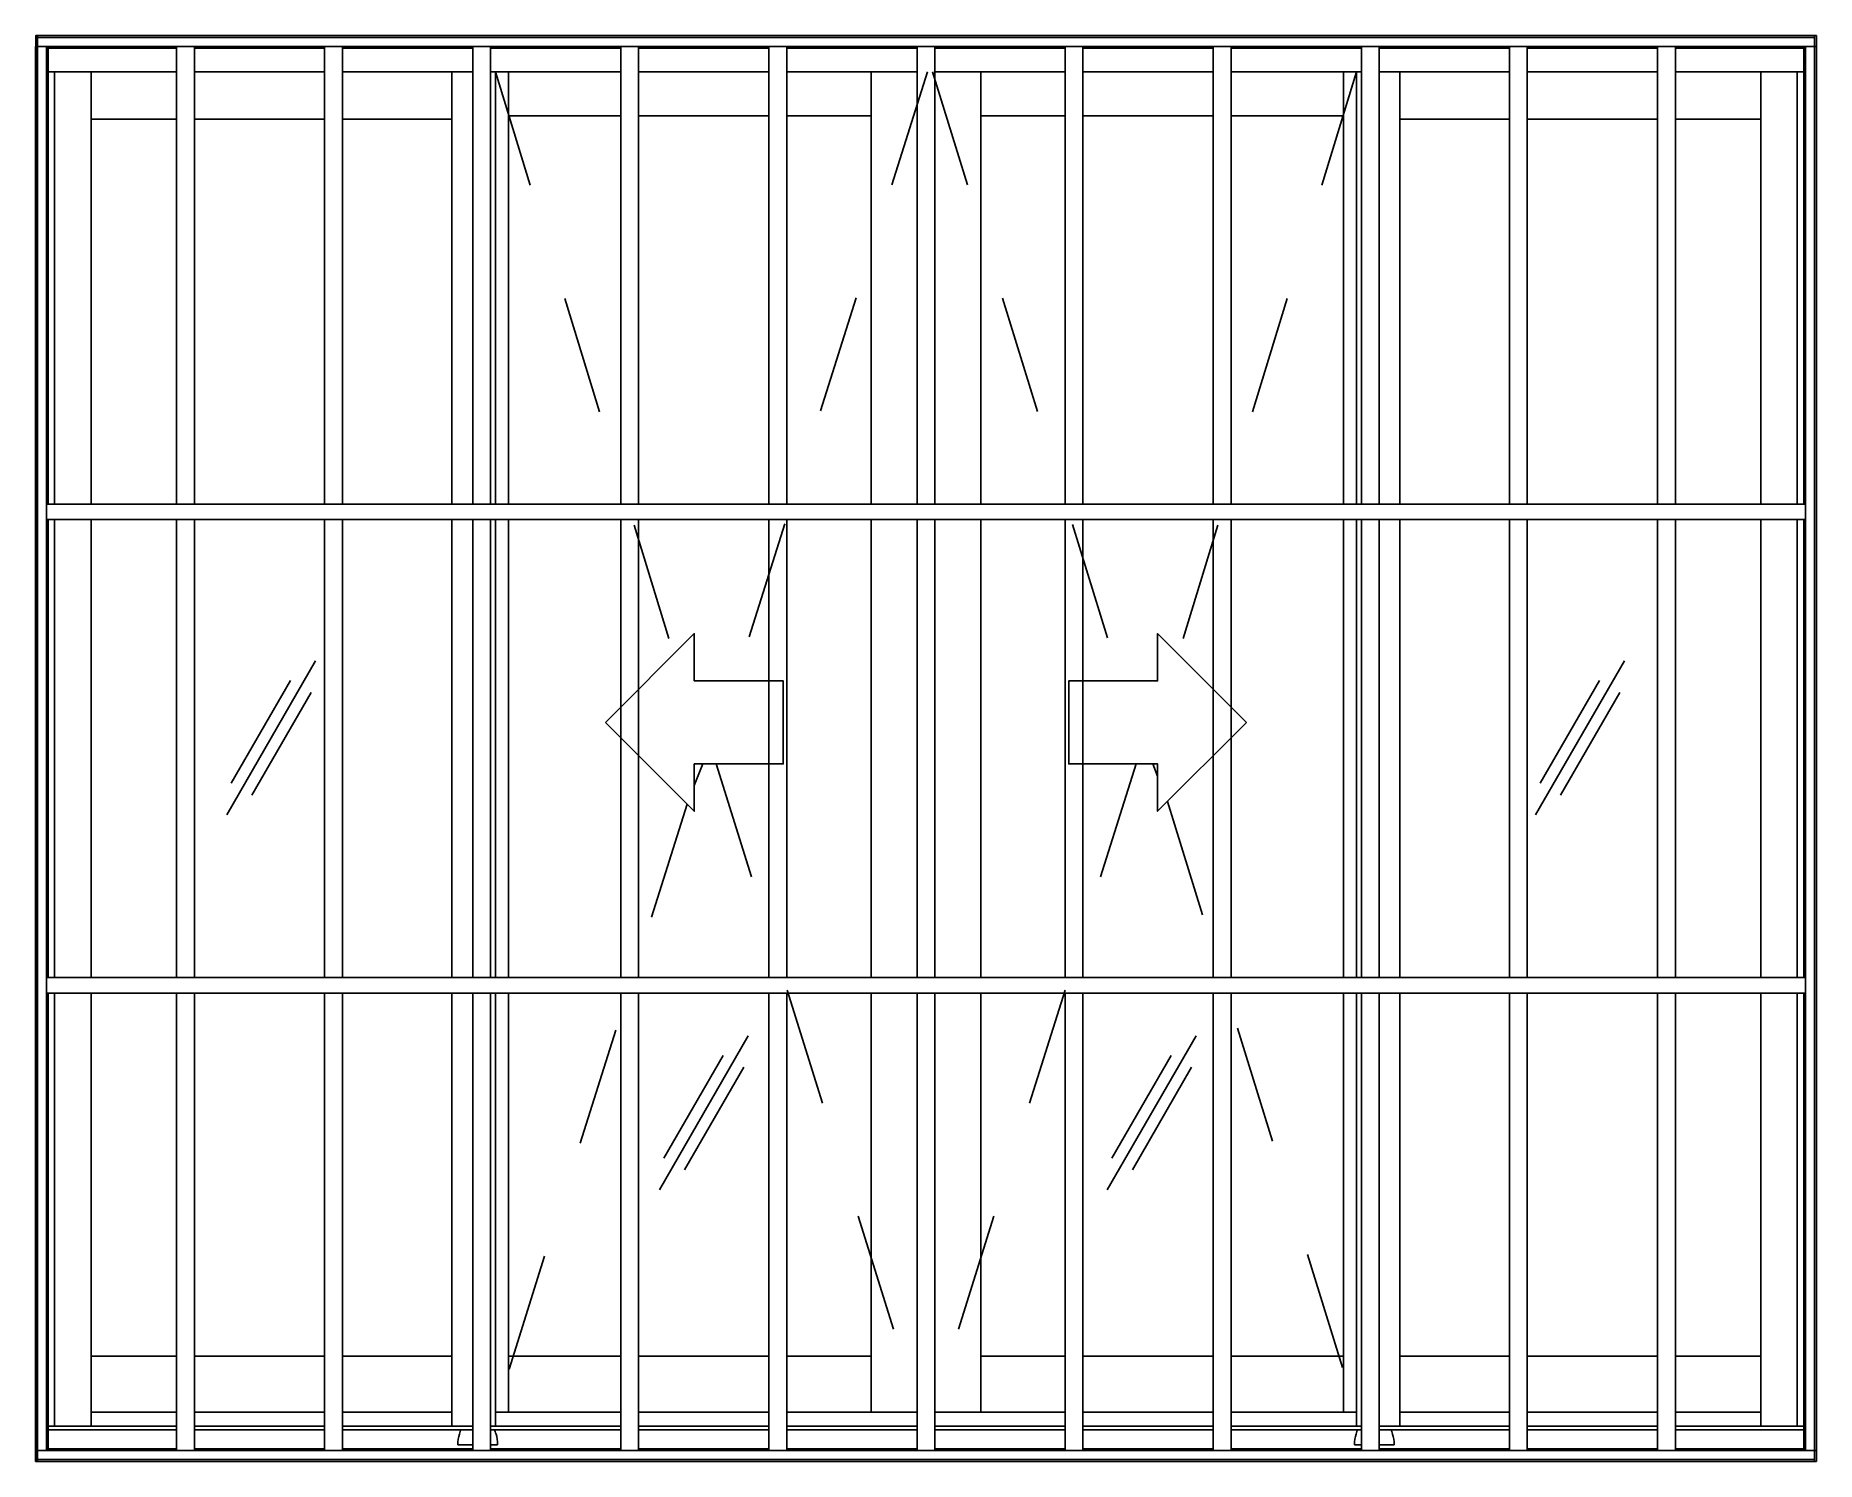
# Model space of a CAD drawing. Header units: millimetres. Extents: x 221.55 to 223.05, y 1050.04 to 1051.24.
import ezdxf

# ---------------------------------------------------------------- set-up
doc = ezdxf.new("R2010")
doc.units = ezdxf.units.MM
doc.header["$LTSCALE"] = 0.5
doc.linetypes.add('HIDDEN2', pattern=[0.1875, 0.125, -0.0625])
doc.layers.add('Gravia_Janelas', color=1, linetype='Continuous')
doc.layers.add('Gravia_Janelas_hidden2', color=1, linetype='HIDDEN2')

msp = doc.modelspace()

# ---------------------------------------------------------------- linework, layer by layer
at = {"layer": 'Gravia_Janelas'}
for p, q in [((221.5463, 1051.2312), (221.5463, 1050.0373)), ((221.5463, 1051.2312), (221.5465, 1051.2312)), ((221.5471, 1051.2312), (221.5465, 1051.2312)), ((221.5471, 1051.2312), (221.5474, 1051.2312)), ((221.5478, 1051.2312), (221.5474, 1051.2312)), ((223.0493, 1051.2403), (221.5478, 1051.2403)), ((221.5478, 1051.2402), (221.5478, 1051.2403)), ((221.5478, 1051.2402), (221.5478, 1051.2395)), ((221.5478, 1051.2392), (221.5478, 1051.2395)), ((221.5478, 1051.2392), (221.5478, 1051.2388)), ((221.5478, 1051.2384), (221.5478, 1051.2388)), ((223.0478, 1051.2388), (221.5478, 1051.2388)), ((221.5478, 1051.2384), (221.5478, 1051.2317)), ((221.5478, 1051.2312), (221.5478, 1051.2317)), ((221.5478, 1051.2312), (221.5478, 1050.0464)), ((221.5478, 1051.2312), (221.5482, 1051.2312)), ((221.5549, 1051.2312), (221.5482, 1051.2312)), ((221.5549, 1051.2312), (221.5554, 1051.2312)), ((223.0402, 1051.2312), (221.5554, 1051.2312)), ((221.5554, 1051.2312), (221.5554, 1050.0464)), ((221.5568, 1051.2312), (221.5568, 1051.2302)), ((221.5568, 1051.2298), (221.5568, 1051.2302)), ((221.6653, 1051.2298), (221.5568, 1051.2298)), ((221.5568, 1051.2298), (221.5568, 1050.8451)), ((221.6653, 1051.2312), (221.6653, 1050.8451)), ((221.6803, 1051.2312), (221.6803, 1050.8451)), ((221.7903, 1051.2298), (221.6803, 1051.2298)), ((221.7903, 1051.2312), (221.7903, 1050.8451)), ((221.8053, 1051.2312), (221.8053, 1050.8451)), ((221.9153, 1051.2298), (221.8053, 1051.2298)), ((221.9153, 1051.2312), (221.9153, 1050.8451)), ((221.9303, 1051.2312), (221.9303, 1050.8451)), ((222.0403, 1051.2298), (221.9303, 1051.2298)), ((222.0403, 1051.2312), (222.0403, 1050.8451)), ((222.0553, 1051.2312), (222.0553, 1050.8451)), ((222.1653, 1051.2298), (222.0553, 1051.2298)), ((222.1653, 1051.2312), (222.1653, 1050.8451)), ((222.1803, 1051.2312), (222.1803, 1050.8451)), ((222.2903, 1051.2298), (222.1803, 1051.2298)), ((222.2903, 1051.2312), (222.2903, 1050.8451)), ((222.3053, 1051.2312), (222.3053, 1050.8451)), ((222.4153, 1051.2298), (222.3053, 1051.2298)), ((222.4153, 1051.2312), (222.4153, 1050.8451)), ((222.4303, 1051.2312), (222.4303, 1050.8451)), ((222.5403, 1051.2298), (222.4303, 1051.2298)), ((222.5403, 1051.2312), (222.5403, 1050.8451)), ((222.5553, 1051.2312), (222.5553, 1050.8451)), ((222.6653, 1051.2298), (222.5553, 1051.2298)), ((222.6653, 1051.2312), (222.6653, 1050.8451)), ((222.6803, 1051.2312), (222.6803, 1050.8451)), ((222.7903, 1051.2298), (222.6803, 1051.2298)), ((222.7903, 1051.2312), (222.7903, 1050.8451)), ((222.8053, 1051.2312), (222.8053, 1050.8451)), ((222.9153, 1051.2298), (222.8053, 1051.2298)), ((222.9153, 1051.2312), (222.9153, 1050.8451)), ((222.9303, 1051.2312), (222.9303, 1050.8451)), ((223.0388, 1051.2298), (222.9303, 1051.2298)), ((223.0388, 1051.2302), (223.0388, 1051.2312)), ((223.0388, 1051.2302), (223.0388, 1051.2298)), ((223.0388, 1051.2298), (223.0388, 1050.8451)), ((223.0402, 1051.2312), (223.0402, 1050.0464)), ((223.0407, 1051.2312), (223.0402, 1051.2312)), ((223.0407, 1051.2312), (223.0474, 1051.2312)), ((223.0478, 1051.2312), (223.0474, 1051.2312)), ((223.0478, 1051.2403), (223.0478, 1051.2402)), ((223.0478, 1051.2395), (223.0478, 1051.2402)), ((223.0478, 1051.2395), (223.0478, 1051.2392)), ((223.0478, 1051.2388), (223.0478, 1051.2392)), ((223.0478, 1051.2388), (223.0478, 1051.2384)), ((223.0478, 1051.2317), (223.0478, 1051.2384)), ((223.0478, 1051.2317), (223.0478, 1051.2312)), ((223.0478, 1051.2312), (223.0478, 1050.0464)), ((223.0478, 1051.2312), (223.0483, 1051.2312)), ((223.0486, 1051.2312), (223.0483, 1051.2312)), ((223.0486, 1051.2312), (223.0492, 1051.2312)), ((223.0493, 1051.2312), (223.0492, 1051.2312)), ((223.0493, 1051.2403), (223.0493, 1050.0464)), ((221.5568, 1051.2098), (221.6653, 1051.2098)), ((221.5624, 1050.8451), (221.5624, 1051.2098)), ((221.5932, 1051.1807), (221.5932, 1051.2098)), ((221.6803, 1051.2098), (221.7903, 1051.2098)), ((221.8053, 1051.2098), (221.9153, 1051.2098)), ((221.8977, 1051.1807), (221.8977, 1051.2098)), ((221.9303, 1051.2098), (222.0403, 1051.2098)), ((221.9345, 1050.8451), (221.9345, 1051.2098)), ((221.9455, 1051.1837), (221.9455, 1051.2098)), ((222.0553, 1051.2098), (222.1653, 1051.2098)), ((222.1803, 1051.2098), (222.2903, 1051.2098)), ((222.2516, 1051.1837), (222.2516, 1051.2098)), ((222.3053, 1051.2098), (222.4153, 1051.2098)), ((222.344, 1051.2098), (222.344, 1051.1837)), ((222.4303, 1051.2098), (222.5403, 1051.2098)), ((222.5553, 1051.2098), (222.6653, 1051.2098)), ((222.6501, 1051.2098), (222.6501, 1051.1837)), ((222.6611, 1050.8451), (222.6611, 1051.2098)), ((222.6803, 1051.2098), (222.7903, 1051.2098)), ((222.6979, 1051.1807), (222.6979, 1051.2098)), ((222.8053, 1051.2098), (222.9153, 1051.2098)), ((222.9303, 1051.2098), (223.0388, 1051.2098)), ((223.0024, 1051.2098), (223.0024, 1051.1807)), ((223.0332, 1051.2098), (223.0332, 1050.8451)), ((221.9455, 1051.1831), (221.9455, 1051.1837)), ((222.2516, 1051.1837), (222.2516, 1051.1831)), ((222.344, 1051.1831), (222.344, 1051.1837)), ((222.6501, 1051.1837), (222.6501, 1051.1831)), ((221.5932, 1051.1801), (221.5932, 1051.1807)), ((221.5932, 1051.1801), (221.5932, 1051.17)), ((221.5932, 1051.1697), (221.5932, 1051.17)), ((221.5932, 1050.8451), (221.5932, 1051.1697)), ((221.6653, 1051.1697), (221.5932, 1051.1697)), ((221.7903, 1051.1697), (221.6803, 1051.1697)), ((221.8977, 1051.1697), (221.8053, 1051.1697)), ((221.8977, 1051.1807), (221.8977, 1051.1801)), ((221.8977, 1051.17), (221.8977, 1051.1801)), ((221.8977, 1051.17), (221.8977, 1051.1697)), ((221.8977, 1050.8451), (221.8977, 1051.1697)), ((221.9455, 1051.1831), (221.9455, 1051.173)), ((221.9455, 1051.1727), (221.9455, 1051.173)), ((221.9455, 1050.8451), (221.9455, 1051.1727)), ((222.0403, 1051.1727), (221.9455, 1051.1727)), ((222.1653, 1051.1727), (222.0553, 1051.1727)), ((222.2516, 1051.1727), (222.1803, 1051.1727)), ((222.2516, 1051.173), (222.2516, 1051.1831)), ((222.2516, 1051.173), (222.2516, 1051.1727)), ((222.2516, 1050.8451), (222.2516, 1051.1727)), ((222.344, 1051.1831), (222.344, 1051.173)), ((222.344, 1051.1727), (222.344, 1051.173)), ((222.4153, 1051.1727), (222.344, 1051.1727)), ((222.344, 1051.1727), (222.344, 1050.8451)), ((222.5403, 1051.1727), (222.4303, 1051.1727)), ((222.6501, 1051.1727), (222.5553, 1051.1727)), ((222.6501, 1051.173), (222.6501, 1051.1831)), ((222.6501, 1051.173), (222.6501, 1051.1727)), ((222.6501, 1051.1727), (222.6501, 1050.8451)), ((222.6979, 1051.1801), (222.6979, 1051.1807)), ((222.6979, 1051.1801), (222.6979, 1051.17)), ((222.6979, 1051.1697), (222.6979, 1051.17)), ((222.7903, 1051.1697), (222.6979, 1051.1697)), ((222.6979, 1050.8451), (222.6979, 1051.1697)), ((222.9153, 1051.1697), (222.8053, 1051.1697)), ((223.0024, 1051.1697), (222.9303, 1051.1697)), ((223.0024, 1051.1807), (223.0024, 1051.1801)), ((223.0024, 1051.17), (223.0024, 1051.1801)), ((223.0024, 1051.17), (223.0024, 1051.1697)), ((223.0024, 1051.1697), (223.0024, 1050.8451)), ((223.0402, 1050.8451), (221.5554, 1050.8451)), ((221.5554, 1050.8319), (223.0402, 1050.8319)), ((221.5568, 1050.8319), (221.5568, 1050.4457)), ((221.5624, 1050.4457), (221.5624, 1050.8319)), ((221.5932, 1050.4457), (221.5932, 1050.8319)), ((221.6653, 1050.8319), (221.6653, 1050.4457)), ((221.6803, 1050.8319), (221.6803, 1050.4457)), ((221.7903, 1050.8319), (221.7903, 1050.4457)), ((221.8053, 1050.8319), (221.8053, 1050.4457)), ((221.8977, 1050.4457), (221.8977, 1050.8319)), ((221.9153, 1050.8319), (221.9153, 1050.4457)), ((221.9303, 1050.8319), (221.9303, 1050.4457)), ((221.9345, 1050.4457), (221.9345, 1050.8319)), ((221.9455, 1050.4457), (221.9455, 1050.8319)), ((222.0403, 1050.8319), (222.0403, 1050.4457)), ((222.0553, 1050.8319), (222.0553, 1050.4457)), ((222.1653, 1050.8319), (222.1653, 1050.4457)), ((222.1803, 1050.8319), (222.1803, 1050.4457)), ((222.2516, 1050.4457), (222.2516, 1050.8319)), ((222.2903, 1050.8319), (222.2903, 1050.4457)), ((222.3053, 1050.8319), (222.3053, 1050.4457)), ((222.344, 1050.8319), (222.344, 1050.4457)), ((222.4153, 1050.8319), (222.4153, 1050.4457)), ((222.4303, 1050.8319), (222.4303, 1050.4457)), ((222.5403, 1050.8319), (222.5403, 1050.4457)), ((222.5553, 1050.8319), (222.5553, 1050.4457)), ((222.6501, 1050.8319), (222.6501, 1050.4457)), ((222.6611, 1050.4457), (222.6611, 1050.8319)), ((222.6653, 1050.8319), (222.6653, 1050.4457)), ((222.6803, 1050.8319), (222.6803, 1050.4457)), ((222.6979, 1050.4457), (222.6979, 1050.8319)), ((222.7903, 1050.8319), (222.7903, 1050.4457)), ((222.8053, 1050.8319), (222.8053, 1050.4457)), ((222.9153, 1050.8319), (222.9153, 1050.4457)), ((222.9303, 1050.8319), (222.9303, 1050.4457)), ((223.0024, 1050.8319), (223.0024, 1050.4457)), ((223.0332, 1050.8319), (223.0332, 1050.4457)), ((223.0388, 1050.8319), (223.0388, 1050.4457)), ((221.7076, 1050.5829), (221.7826, 1050.7128)), ((222.8123, 1050.5829), (222.8873, 1050.7128)), ((221.7115, 1050.6095), (221.7615, 1050.6961)), ((222.8162, 1050.6095), (222.8662, 1050.6961)), ((221.7288, 1050.5995), (221.7788, 1050.6861)), ((222.8335, 1050.5995), (222.8835, 1050.6861)), ((222.1095, 1050.6258), (222.1023, 1050.6075)), ((222.4893, 1050.6258), (222.4933, 1050.6154)), ((223.0402, 1050.4457), (221.5554, 1050.4457)), ((221.5554, 1050.4325), (223.0402, 1050.4325)), ((221.5568, 1050.4325), (221.5568, 1050.0478)), ((221.5624, 1050.0669), (221.5624, 1050.4325)), ((221.5932, 1050.126), (221.5932, 1050.4325)), ((221.6653, 1050.4325), (221.6653, 1050.0464)), ((221.6803, 1050.4325), (221.6803, 1050.0464)), ((221.7903, 1050.4325), (221.7903, 1050.0464)), ((221.8053, 1050.4325), (221.8053, 1050.0464)), ((221.8977, 1050.126), (221.8977, 1050.4325)), ((221.9153, 1050.4325), (221.9153, 1050.0464)), ((221.9303, 1050.4325), (221.9303, 1050.0464)), ((221.9345, 1050.0669), (221.9345, 1050.4325)), ((221.9455, 1050.126), (221.9455, 1050.4325)), ((222.0403, 1050.4325), (222.0403, 1050.0464)), ((222.0553, 1050.4325), (222.0553, 1050.0464)), ((222.1653, 1050.4325), (222.1653, 1050.0464)), ((222.1803, 1050.4325), (222.1803, 1050.0464)), ((222.2516, 1050.126), (222.2516, 1050.4325)), ((222.2903, 1050.4325), (222.2903, 1050.0464)), ((222.3053, 1050.4325), (222.3053, 1050.0464)), ((222.344, 1050.4325), (222.344, 1050.126)), ((222.4153, 1050.4325), (222.4153, 1050.0464)), ((222.4303, 1050.4325), (222.4303, 1050.0464)), ((222.5403, 1050.4325), (222.5403, 1050.0464)), ((222.5553, 1050.4325), (222.5553, 1050.0464)), ((222.6501, 1050.4325), (222.6501, 1050.126)), ((222.6611, 1050.0669), (222.6611, 1050.4325)), ((222.6653, 1050.4325), (222.6653, 1050.0464)), ((222.6803, 1050.4325), (222.6803, 1050.0464)), ((222.6979, 1050.126), (222.6979, 1050.4325)), ((222.7903, 1050.4325), (222.7903, 1050.0464)), ((222.8053, 1050.4325), (222.8053, 1050.0464)), ((222.9153, 1050.4325), (222.9153, 1050.0464)), ((222.9303, 1050.4325), (222.9303, 1050.0464)), ((223.0024, 1050.4325), (223.0024, 1050.126)), ((223.0332, 1050.4325), (223.0332, 1050.0669)), ((223.0388, 1050.4325), (223.0388, 1050.0478)), ((222.0728, 1050.2665), (222.1478, 1050.3964)), ((222.4508, 1050.2665), (222.5258, 1050.3964)), ((222.0767, 1050.2932), (222.1267, 1050.3798)), ((222.4547, 1050.2932), (222.5047, 1050.3798)), ((222.094, 1050.2832), (222.144, 1050.3698)), ((222.472, 1050.2832), (222.522, 1050.3698)), ((221.5932, 1050.1257), (221.5932, 1050.126)), ((221.5932, 1050.126), (221.6653, 1050.126)), ((221.5932, 1050.1257), (221.5932, 1050.1157)), ((221.6803, 1050.126), (221.7903, 1050.126)), ((221.8053, 1050.126), (221.8977, 1050.126)), ((221.8977, 1050.126), (221.8977, 1050.1257)), ((221.8977, 1050.1157), (221.8977, 1050.1257)), ((221.9455, 1050.1257), (221.9455, 1050.126)), ((221.9455, 1050.126), (222.0403, 1050.126)), ((221.9455, 1050.1257), (221.9455, 1050.1157)), ((222.0553, 1050.126), (222.1653, 1050.126)), ((222.1803, 1050.126), (222.2516, 1050.126)), ((222.2516, 1050.126), (222.2516, 1050.1257)), ((222.2516, 1050.1157), (222.2516, 1050.1257)), ((222.344, 1050.1257), (222.344, 1050.126)), ((222.344, 1050.126), (222.4153, 1050.126)), ((222.344, 1050.1257), (222.344, 1050.1157)), ((222.4303, 1050.126), (222.5403, 1050.126)), ((222.5553, 1050.126), (222.6501, 1050.126)), ((222.6501, 1050.126), (222.6501, 1050.1257)), ((222.6501, 1050.1157), (222.6501, 1050.1257)), ((222.6979, 1050.1257), (222.6979, 1050.126)), ((222.6979, 1050.126), (222.7903, 1050.126)), ((222.6979, 1050.1257), (222.6979, 1050.1157)), ((222.8053, 1050.126), (222.9153, 1050.126)), ((222.9303, 1050.126), (223.0024, 1050.126)), ((223.0024, 1050.126), (223.0024, 1050.1257)), ((223.0024, 1050.1157), (223.0024, 1050.1257)), ((221.5932, 1050.115), (221.5932, 1050.1157)), ((221.5932, 1050.0669), (221.5932, 1050.115)), ((221.8977, 1050.1157), (221.8977, 1050.115)), ((221.8977, 1050.0669), (221.8977, 1050.115)), ((221.9455, 1050.115), (221.9455, 1050.1157)), ((221.9455, 1050.0789), (221.9455, 1050.115)), ((222.2516, 1050.1157), (222.2516, 1050.115)), ((222.2516, 1050.0789), (222.2516, 1050.115)), ((222.344, 1050.115), (222.344, 1050.1157)), ((222.344, 1050.115), (222.344, 1050.0789)), ((222.6501, 1050.1157), (222.6501, 1050.115)), ((222.6501, 1050.115), (222.6501, 1050.0789)), ((222.6979, 1050.115), (222.6979, 1050.1157)), ((222.6979, 1050.0669), (222.6979, 1050.115)), ((223.0024, 1050.1157), (223.0024, 1050.115)), ((223.0024, 1050.115), (223.0024, 1050.0669)), ((221.5932, 1050.0789), (221.6653, 1050.0789)), ((221.6803, 1050.0789), (221.7903, 1050.0789)), ((221.8053, 1050.0789), (221.8977, 1050.0789)), ((221.9345, 1050.0789), (221.9452, 1050.0789)), ((221.9455, 1050.0789), (221.9452, 1050.0789)), ((221.9455, 1050.0789), (222.0403, 1050.0789)), ((222.0553, 1050.0789), (222.1653, 1050.0789)), ((222.1803, 1050.0789), (222.2516, 1050.0789)), ((222.2519, 1050.0789), (222.2516, 1050.0789)), ((222.2519, 1050.0789), (222.2895, 1050.0789)), ((222.2895, 1050.0789), (222.2902, 1050.0789)), ((222.2903, 1050.0789), (222.2902, 1050.0789)), ((222.3053, 1050.0789), (222.3437, 1050.0789)), ((222.344, 1050.0789), (222.3437, 1050.0789)), ((222.344, 1050.0789), (222.4153, 1050.0789)), ((222.4303, 1050.0789), (222.5403, 1050.0789)), ((222.5553, 1050.0789), (222.6501, 1050.0789)), ((222.6504, 1050.0789), (222.6501, 1050.0789)), ((222.6504, 1050.0789), (222.6611, 1050.0789)), ((222.6979, 1050.0789), (222.7903, 1050.0789)), ((222.8053, 1050.0789), (222.9153, 1050.0789)), ((222.9303, 1050.0789), (223.0024, 1050.0789)), ((221.5568, 1050.0669), (221.6653, 1050.0669)), ((221.5568, 1050.064), (221.6653, 1050.064)), ((221.6803, 1050.0669), (221.7903, 1050.0669)), ((221.6803, 1050.064), (221.7903, 1050.064)), ((221.8053, 1050.0669), (221.9153, 1050.0669)), ((221.8053, 1050.064), (221.9153, 1050.064)), ((221.9303, 1050.0669), (222.0403, 1050.0669)), ((221.9303, 1050.064), (222.0403, 1050.064)), ((222.0553, 1050.0669), (222.1653, 1050.0669)), ((222.0553, 1050.064), (222.1653, 1050.064)), ((222.1803, 1050.0669), (222.2903, 1050.0669)), ((222.1803, 1050.064), (222.2903, 1050.064)), ((222.3053, 1050.0669), (222.4153, 1050.0669)), ((222.3053, 1050.064), (222.4153, 1050.064)), ((222.4303, 1050.0669), (222.5403, 1050.0669)), ((222.4303, 1050.064), (222.5403, 1050.064)), ((222.5553, 1050.0669), (222.6653, 1050.0669)), ((222.5553, 1050.064), (222.6653, 1050.064)), ((222.6803, 1050.0669), (222.7903, 1050.0669)), ((222.6803, 1050.064), (222.7903, 1050.064)), ((222.8053, 1050.0669), (222.9153, 1050.0669)), ((222.8053, 1050.064), (222.9153, 1050.064)), ((222.9303, 1050.0669), (223.0388, 1050.0669)), ((222.9303, 1050.064), (223.0388, 1050.064)), ((221.5465, 1050.0464), (221.5463, 1050.0464)), ((221.5465, 1050.0464), (221.5471, 1050.0464)), ((221.5474, 1050.0464), (221.5471, 1050.0464)), ((221.5474, 1050.0464), (221.5478, 1050.0464)), ((221.5478, 1050.0459), (221.5478, 1050.0464)), ((221.5482, 1050.0464), (221.5478, 1050.0464)), ((221.5478, 1050.0459), (221.5478, 1050.0392)), ((221.5482, 1050.0464), (221.5549, 1050.0464)), ((221.5554, 1050.0464), (221.5549, 1050.0464)), ((221.5554, 1050.0464), (223.0402, 1050.0464)), ((221.6653, 1050.0479), (221.5568, 1050.0479)), ((221.5568, 1050.0478), (221.6653, 1050.0478)), ((221.5568, 1050.0474), (221.5568, 1050.0478)), ((221.5568, 1050.0474), (221.5568, 1050.0464)), ((221.7903, 1050.0479), (221.6803, 1050.0479)), ((221.6803, 1050.0478), (221.7903, 1050.0478)), ((221.9153, 1050.0479), (221.8053, 1050.0479)), ((221.8053, 1050.0478), (221.9153, 1050.0478)), ((221.904, 1050.0514), (221.9027, 1050.0514)), ((221.904, 1050.0514), (221.9053, 1050.0514)), ((221.9153, 1050.0514), (221.9053, 1050.0514)), ((221.9336, 1050.0514), (221.9303, 1050.0514)), ((222.0403, 1050.0479), (221.9303, 1050.0479)), ((221.9303, 1050.0478), (222.0403, 1050.0478)), ((221.9336, 1050.0514), (221.9349, 1050.0514)), ((221.9362, 1050.0514), (221.9349, 1050.0514)), ((222.1653, 1050.0479), (222.0553, 1050.0479)), ((222.0553, 1050.0478), (222.1653, 1050.0478)), ((222.2903, 1050.0479), (222.1803, 1050.0479)), ((222.1803, 1050.0478), (222.2903, 1050.0478)), ((222.4153, 1050.0479), (222.3053, 1050.0479)), ((222.3053, 1050.0478), (222.4153, 1050.0478)), ((222.5403, 1050.0479), (222.4303, 1050.0479)), ((222.4303, 1050.0478), (222.5403, 1050.0478)), ((222.6653, 1050.0479), (222.5553, 1050.0479)), ((222.5553, 1050.0478), (222.6653, 1050.0478)), ((222.6608, 1050.0514), (222.6595, 1050.0514)), ((222.6608, 1050.0514), (222.6621, 1050.0514)), ((222.6653, 1050.0514), (222.6621, 1050.0514)), ((222.6904, 1050.0514), (222.6803, 1050.0514)), ((222.7903, 1050.0479), (222.6803, 1050.0479)), ((222.6803, 1050.0478), (222.7903, 1050.0478)), ((222.6904, 1050.0514), (222.6917, 1050.0514)), ((222.693, 1050.0514), (222.6917, 1050.0514)), ((222.9153, 1050.0479), (222.8053, 1050.0479)), ((222.8053, 1050.0478), (222.9153, 1050.0478)), ((223.0388, 1050.0479), (222.9303, 1050.0479)), ((222.9303, 1050.0478), (223.0388, 1050.0478)), ((223.0388, 1050.0478), (223.0388, 1050.0474)), ((223.0388, 1050.0464), (223.0388, 1050.0474)), ((223.0402, 1050.0464), (223.0407, 1050.0464)), ((223.0474, 1050.0464), (223.0407, 1050.0464)), ((223.0474, 1050.0464), (223.0478, 1050.0464)), ((223.0478, 1050.0464), (223.0478, 1050.0459)), ((223.0483, 1050.0464), (223.0478, 1050.0464)), ((223.0478, 1050.0392), (223.0478, 1050.0459)), ((223.0483, 1050.0464), (223.0486, 1050.0464)), ((223.0492, 1050.0464), (223.0486, 1050.0464)), ((223.0492, 1050.0464), (223.0493, 1050.0464)), ((221.5463, 1050.0373), (223.0478, 1050.0373)), ((221.5478, 1050.0388), (221.5478, 1050.0392)), ((221.5478, 1050.0388), (223.0478, 1050.0388)), ((221.5478, 1050.0388), (221.5478, 1050.0384)), ((221.5478, 1050.0381), (221.5478, 1050.0384)), ((221.5478, 1050.0381), (221.5478, 1050.0374)), ((221.5478, 1050.0373), (221.5478, 1050.0374)), ((223.0478, 1050.0392), (223.0478, 1050.0388)), ((223.0478, 1050.0384), (223.0478, 1050.0388)), ((223.0478, 1050.0384), (223.0478, 1050.0381)), ((223.0478, 1050.0374), (223.0478, 1050.0381)), ((223.0478, 1050.0374), (223.0478, 1050.0373))]:
    msp.add_line(p, q, dxfattribs=at)
at = {"layer": 'Gravia_Janelas', "color": 2}
msp.add_lwpolyline([(221.5464, 1050.0373), (223.0493, 1050.0373), (223.0493, 1051.2403), (221.5464, 1051.2403)], close=True, dxfattribs=at)
at = {"layer": 'Gravia_Janelas'}
for points in [[(222.0273, 1050.6608), (222.1023, 1050.7358), (222.1023, 1050.6958), (222.1773, 1050.6958), (222.1773, 1050.6258), (222.1023, 1050.6258), (222.1023, 1050.5858), (222.0273, 1050.6608)], [(222.5683, 1050.6608), (222.4933, 1050.7358), (222.4933, 1050.6958), (222.4183, 1050.6958), (222.4183, 1050.6258), (222.4933, 1050.6258), (222.4933, 1050.5858), (222.5683, 1050.6608)]]:
    msp.add_lwpolyline(points, close=True, dxfattribs=at)
for points in [[(221.9047, 1050.0625), (221.9047, 1050.0626), (221.9047, 1050.0626), (221.9047, 1050.0626), (221.9047, 1050.0626), (221.9047, 1050.0626), (221.9047, 1050.0626), (221.9047, 1050.0626), (221.9047, 1050.0626), (221.9047, 1050.0626), (221.9047, 1050.0627), (221.9047, 1050.0627), (221.9047, 1050.0627), (221.9047, 1050.0627), (221.9047, 1050.0627), (221.9047, 1050.0627), (221.9048, 1050.0627), (221.9048, 1050.0627), (221.9048, 1050.0627), (221.9048, 1050.0627), (221.9048, 1050.0628), (221.9048, 1050.0628), (221.9048, 1050.0628), (221.9048, 1050.0628), (221.9048, 1050.0628)], [(221.9048, 1050.0628), (221.9048, 1050.0629), (221.9048, 1050.0629), (221.9049, 1050.063), (221.9049, 1050.0631), (221.9049, 1050.0631), (221.905, 1050.0632), (221.905, 1050.0632), (221.905, 1050.0633), (221.9051, 1050.0633), (221.9051, 1050.0634), (221.9052, 1050.0635), (221.9052, 1050.0635), (221.9052, 1050.0635), (221.9053, 1050.0636), (221.9053, 1050.0636), (221.9054, 1050.0637), (221.9054, 1050.0637), (221.9054, 1050.0638), (221.9055, 1050.0638), (221.9055, 1050.0638), (221.9056, 1050.0639), (221.9056, 1050.0639), (221.9056, 1050.0639), (221.9057, 1050.064)], [(221.9332, 1050.064), (221.9332, 1050.0639), (221.9333, 1050.0639), (221.9333, 1050.0639), (221.9334, 1050.0638), (221.9334, 1050.0638), (221.9334, 1050.0638), (221.9335, 1050.0637), (221.9335, 1050.0637), (221.9336, 1050.0636), (221.9336, 1050.0636), (221.9336, 1050.0635), (221.9337, 1050.0635), (221.9337, 1050.0635), (221.9338, 1050.0634), (221.9338, 1050.0633), (221.9338, 1050.0633), (221.9339, 1050.0632), (221.9339, 1050.0632), (221.9339, 1050.0631), (221.934, 1050.0631), (221.934, 1050.063), (221.934, 1050.0629), (221.9341, 1050.0629), (221.9341, 1050.0628)], [(221.9341, 1050.0628), (221.9341, 1050.0628), (221.9341, 1050.0628), (221.9341, 1050.0628), (221.9341, 1050.0628), (221.9341, 1050.0627), (221.9341, 1050.0627), (221.9341, 1050.0627), (221.9341, 1050.0627), (221.9341, 1050.0627), (221.9341, 1050.0627), (221.9341, 1050.0627), (221.9341, 1050.0627), (221.9341, 1050.0627), (221.9341, 1050.0627), (221.9341, 1050.0626), (221.9342, 1050.0626), (221.9342, 1050.0626), (221.9342, 1050.0626), (221.9342, 1050.0626), (221.9342, 1050.0626), (221.9342, 1050.0626), (221.9342, 1050.0626), (221.9342, 1050.0626), (221.9342, 1050.0625)], [(222.6615, 1050.0625), (222.6615, 1050.0626), (222.6615, 1050.0626), (222.6615, 1050.0626), (222.6615, 1050.0626), (222.6615, 1050.0626), (222.6615, 1050.0626), (222.6615, 1050.0626), (222.6615, 1050.0626), (222.6615, 1050.0626), (222.6615, 1050.0627), (222.6615, 1050.0627), (222.6615, 1050.0627), (222.6615, 1050.0627), (222.6615, 1050.0627), (222.6615, 1050.0627), (222.6616, 1050.0627), (222.6616, 1050.0627), (222.6616, 1050.0627), (222.6616, 1050.0627), (222.6616, 1050.0628), (222.6616, 1050.0628), (222.6616, 1050.0628), (222.6616, 1050.0628), (222.6616, 1050.0628)], [(222.6616, 1050.0628), (222.6616, 1050.0629), (222.6616, 1050.0629), (222.6617, 1050.063), (222.6617, 1050.0631), (222.6617, 1050.0631), (222.6618, 1050.0632), (222.6618, 1050.0632), (222.6618, 1050.0633), (222.6619, 1050.0633), (222.6619, 1050.0634), (222.662, 1050.0635), (222.662, 1050.0635), (222.662, 1050.0635), (222.6621, 1050.0636), (222.6621, 1050.0636), (222.6622, 1050.0637), (222.6622, 1050.0637), (222.6622, 1050.0638), (222.6623, 1050.0638), (222.6623, 1050.0638), (222.6624, 1050.0639), (222.6624, 1050.0639), (222.6624, 1050.0639), (222.6625, 1050.064)], [(222.69, 1050.064), (222.69, 1050.0639), (222.6901, 1050.0639), (222.6901, 1050.0639), (222.6902, 1050.0638), (222.6902, 1050.0638), (222.6902, 1050.0638), (222.6903, 1050.0637), (222.6903, 1050.0637), (222.6904, 1050.0636), (222.6904, 1050.0636), (222.6904, 1050.0635), (222.6905, 1050.0635), (222.6905, 1050.0635), (222.6906, 1050.0634), (222.6906, 1050.0633), (222.6906, 1050.0633), (222.6907, 1050.0632), (222.6907, 1050.0632), (222.6907, 1050.0631), (222.6908, 1050.0631), (222.6908, 1050.063), (222.6908, 1050.0629), (222.6909, 1050.0629), (222.6909, 1050.0628)], [(222.6909, 1050.0628), (222.6909, 1050.0628), (222.6909, 1050.0628), (222.6909, 1050.0628), (222.6909, 1050.0628), (222.6909, 1050.0627), (222.6909, 1050.0627), (222.6909, 1050.0627), (222.6909, 1050.0627), (222.6909, 1050.0627), (222.6909, 1050.0627), (222.6909, 1050.0627), (222.6909, 1050.0627), (222.6909, 1050.0627), (222.6909, 1050.0627), (222.6909, 1050.0626), (222.691, 1050.0626), (222.691, 1050.0626), (222.691, 1050.0626), (222.691, 1050.0626), (222.691, 1050.0626), (222.691, 1050.0626), (222.691, 1050.0626), (222.691, 1050.0626), (222.691, 1050.0625)]]:
    msp.add_lwpolyline(points, dxfattribs=at)
for centre, start, end in [((221.9347, 1050.0514), 163.6817, 180), ((221.9347, 1050.0514), 159.6191, 163.6817), ((221.9042, 1050.0514), 16.3183, 20.3809), ((221.9042, 1050.0514), 0, 16.3183), ((222.6915, 1050.0514), 163.6817, 180), ((222.6915, 1050.0514), 159.6191, 163.6817), ((222.661, 1050.0514), 16.3183, 20.3809), ((222.661, 1050.0514), 0, 16.3183)]:
    msp.add_arc(centre, 0.032, start, end, dxfattribs=at)
at = {"layer": 'Gravia_Janelas_hidden2'}
for p, q in [((221.9345, 1051.2098), (222.085, 1050.7184)), ((222.299, 1051.2098), (222.1369, 1050.6958)), ((222.3033, 1051.2098), (222.4624, 1050.6958)), ((222.6611, 1051.2098), (222.5107, 1050.7184)), ((222.1206, 1050.6258), (222.2924, 1050.0789)), ((222.4751, 1050.6258), (222.3033, 1050.0789)), ((222.0962, 1050.5919), (221.9345, 1050.0789)), ((222.5016, 1050.594), (222.6611, 1050.0789))]:
    msp.add_line(p, q, dxfattribs=at)

doc.saveas('drawing.dxf')
